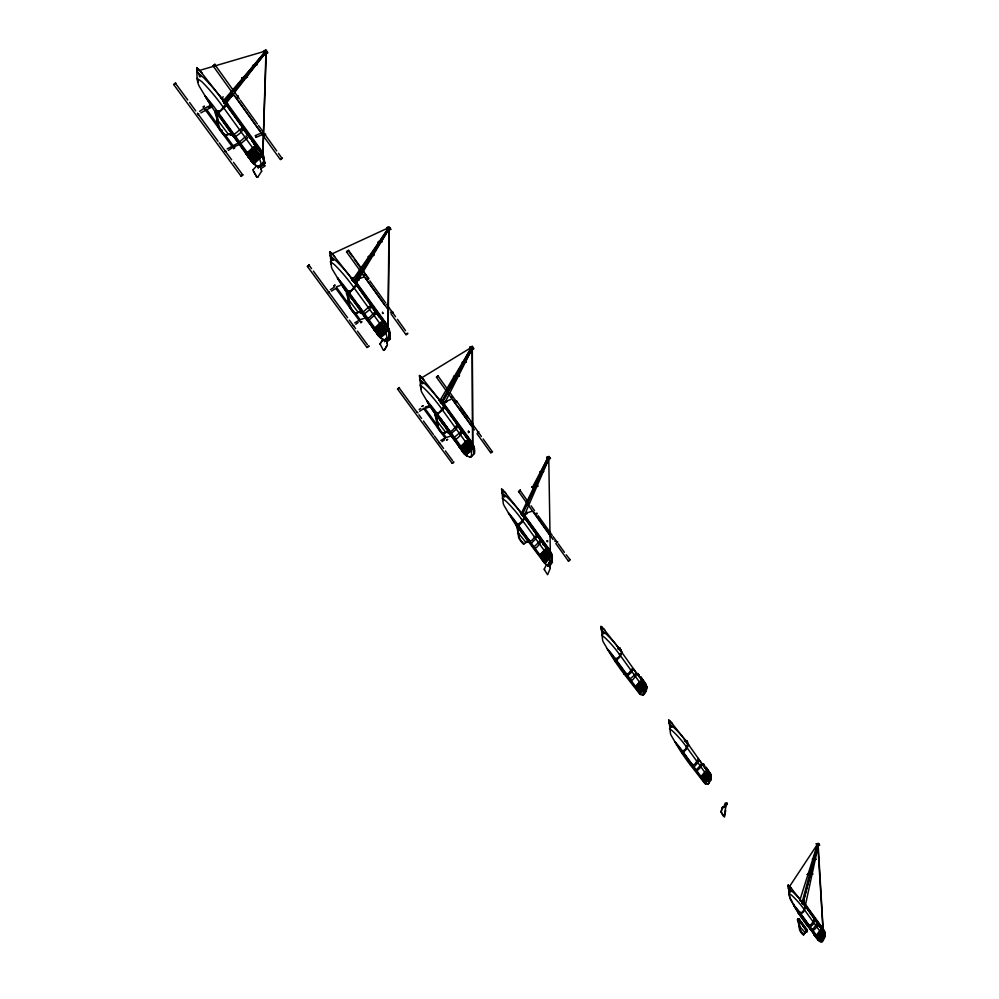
<?xml version="1.0" encoding="UTF-8"?>
<svg xmlns="http://www.w3.org/2000/svg" width="999" height="999" viewBox="0 0 999 999"><rect width="100%" height="100%" fill="white"/><g stroke="black" fill="none" stroke-linecap="round" stroke-linejoin="round"><path stroke-width="1.5" d="M347.003 291.471L347.128 292.108M348.276 292.17L347.752 291.258M355.169 280.582L354.782 282.63L379.021 316.983M386.688 342.282L387 341.608L386.688 342.17M483.141 438.936L491.983 451.273C494.155 451.523 489.398 454.083 490.996 451.873M388.124 328.921L389.223 229.583M473.551 452.497L473.014 447.589M473.988 448.389L474.113 452.922L473.988 451.173M474.45 453.434L473.976 452.322M474.475 450.924L473.651 451.473L474.475 450.924L474.001 449.65M474.525 453.259L474.475 448.451L473.151 444.817L467.32 436.675L465.522 436.575L467.295 436.913L465.959 436.888L471.678 445.079M390.334 338.436L386.8 341.758M542.719 542.932L543.931 543.019L543.918 544.405L542.932 544.63M544.343 569.63L547.602 574.7L550.362 568.181M434.54 412.35L435.177 413.961M418.044 412.962L416.708 412.063M442.27 421.59L441.683 420.666M373.963 255.332L371.478 256.231L370.716 255.17L371.416 256.331L374.088 254.608M523.264 514.572L523.538 516.196L522.552 516.446M472.365 442.632L471.628 444.73L472.465 444.168M330.931 259.128L331.431 260.727M386.713 338.137L384.578 341.571L384.802 340.284M472.652 348.064L471.466 347.402L421.266 378.084L421.628 377.485M710.439 779.37L710.789 779.907L711.288 776.598M710.901 776.872L710.851 775.536M708.616 772.939L704.695 767.519L706.093 767.357L710.539 773.588L711.276 775.599L710.626 777.609M805.157 906.018L804.17 902.447M823.101 929.232L822.901 930.718M260.864 169.131L260.914 168.769M817.494 923.538L818.631 923.413L817.794 923.95M263.386 135.04L262.687 152.298L225.749 101.286M263.486 131.943L265.834 56.169A1.698 0.987 64 0 0 265.647 55.22L264.635 54.47M262.812 155.694L263.586 135.34M263.561 132.355L266.246 52.885L265.272 55.232M471.441 444.318L443.044 404.795L442.857 402.897M800.748 921.977L798.788 918.88L798.001 919.792A20.355 9.653 84.1 0 1 799.337 925.623L799.962 929.757A14.723 6.893 83.9 0 0 803.533 934.627L804.807 932.704A6.556 3.059 84.1 0 1 806.568 931.717L807.379 930.706L805.369 928.059M802.172 916.57L802.272 917.244M802.222 923.713L803.983 925.711M802.909 918.63L803.496 918.356M804.195 903.633L803.958 902.784L804.245 903.633L802.484 903.645L803.92 903.183M805.094 920.454L804.382 920.666M800.898 912.711L800.674 913.586L803.845 910.289L805.206 905.643M805.856 922.801L806.293 922.826M265.284 165.797L261.151 168.481M548.951 564.21L548.264 564.647M727.347 804.033C725.174 803.708 722.664 828.77 725.699 810.251M803.458 902.534L802.634 902.934L802.659 901.722M452.023 462.937C452.447 464.323 455.169 461.276 453.134 461.85M379.208 316.883L379.533 315.347M214.635 110.577L215.784 112.812A28.571 17.745 63.2 0 1 217.632 120.829L218.282 126.186A20.504 12.55 64 0 0 224.95 135.315L228.334 134.216A9.103 5.944 62.8 0 1 232.38 134.753L233.054 133.903L231.706 132.08M251.561 161.301L252.21 162.125L251.273 160.464M802.085 903.571C805.381 902.459 802.434 903.158 804.719 905.356M355.244 283.266L355.132 281.243M258.966 166.483L259.453 166.209A2.06 1.249 -60.4 0 0 258.978 166.533C255.769 165.822 250.549 162.4 250.774 159.141M436.338 412.712L435.489 412.662L436.488 413.224M442.432 403.072L442.195 402.185L443.044 404.795M442.844 403.022L441.633 403.496L446.765 401.948M441.583 401.848L440.871 402.622M442.095 403.384L442.919 403.134M442.357 402.222L442.045 403.621L443.094 403.371M442.757 402.31L441.958 401.373M442.907 402.247L441.795 401.398M551.023 555.506C551.81 567.557 551.423 553.708 551.935 559.128M548.838 564.398L551.735 561.55L552.21 558.778L551.398 560.202M551.86 560.327L552.21 558.778M552.122 560.664L552.147 559.977M552.235 558.453L551.835 557.28M552.185 560.539L552.322 556.206L551.173 552.884L545.829 545.404L544.168 545.392L550.711 554.72M686.463 741.932L686.638 740.908L685.227 741.458M702.659 764.672L702.06 764.735M247.228 155.507L247.802 156.319M246.241 154.158L246.828 154.97M687.787 759.615L682.891 752.185L691.433 763.923L690.609 765.309L691.82 763.873M379.345 335.951L379.982 337.45L377.959 334.54M453.534 376.436L454.258 377.285M439.747 400.936L453.971 376.573M684.377 754.894L684.215 754.844M685.938 757.392L686.088 757.254M688.249 744.155L687.986 743.418L685.364 749.412L682.08 751.648L674.775 741.608L675.536 742.432A95.292 55.869 21.3 0 1 681.867 750.199L704.47 781.268L705.519 783.853L707.841 784.302M549.65 566.458L549.712 566.933M463.061 362.325L466.371 361.663M465.534 361.338L466.183 361.95M252.123 141.021L252.497 139.423M257.879 176.885L257.967 176.848A1.474 0.912 65.5 0 1 256.531 176.486L253.396 171.041L256.456 176.511A1.474 0.912 65.5 0 0 257.929 176.873L261.738 171.066M473.089 347.602L472.09 349.013M375.474 331.193L376.623 333.142M376.336 332.729L375.874 331.081M376.361 332.43L378.758 336.001M619.967 648.938L619.805 648.114L617.619 648.476L618.881 648.226L639.485 677.272L640.971 677.185L645.779 683.903L646.715 686.85L646.291 690.809L645.941 689.909M374.662 330.082L375.699 332.018M638.311 673.975L638.786 675.012M372.39 326.96L374.225 330.007M372.689 327.372L373.251 328.496M373.201 328.072L373.926 329.595M373.464 328.933L373.614 327.972M224.763 101.024L224.275 103.197M621.153 668.306L621.291 668.256M225.237 102.298C226.261 100.275 224.051 104.982 224.763 102.485M619.005 648.838L619.805 648.114M619.268 665.584L619.08 665.834M232.168 135.29L232.105 134.203M367.108 319.193L366.908 320.404L368.194 320.617M552.497 562.1L549.75 566.221M365.447 317.42C366.096 321.416 371.516 315.559 372.739 314.061M362.275 313.074L363.112 314.573L361.413 312.237M232.58 93.419L225.275 102.348C226.848 99.912 220.554 105.944 226.81 99.313M549.9 552.572L550.486 551.723M551.598 554.033L551.036 555.169L551.436 553.683L550.774 553.271L550.699 554.395L550.337 551.223M818.631 844.717L817.469 844.23L789.447 886.625L788.149 885.077L789.834 897.939A15.422 7.28 83.4 0 0 790.396 899.325L793.768 905.206A159.927 72.328 81.7 0 0 799.575 914.734L800.411 916.021A159.927 72.328 81.7 0 0 803.858 920.953A115.285 52.61 82.3 0 0 806.93 925.136L819.23 940.733A6.893 3.172 84 0 0 819.842 941.383L821.478 942.082L822.364 941.483M789.485 886.588L789.422 886.188A23.077 14.785 70.4 0 0 788.773 885.614M802.659 902.859L803.533 902.272M477.472 432.055L478.821 431.768L478.109 432.754M544.368 568.881L544.505 569.855M522.527 514.248C522.902 512.574 520.304 513.548 522.052 513.948M549.263 457.929C547.165 456.019 547.789 459.465 549.637 457.53L548.364 460.926M527.035 512.275L527.122 513.711L521.728 514.747M524.275 515.122L524.275 515.946M524.263 514.685L524.225 515.959M517.332 524.975L521.94 521.203L524.338 517.37L523.951 516.695M522.627 542.132L522.739 542.032M346.416 291.271L347.227 292.744M522.952 513.224L542.107 472.515L541.483 471.615M824.612 933.815C825.886 933.803 824.175 938.673 824.375 936.275M825.249 934.689C825.861 929.47 814.984 919.142 824.525 932.354C824.512 933.416 824.225 931.305 823.875 932.204M461.75 449.1L462.175 451.261M462.013 449.488L462.425 451.024M459.665 446.253L459.94 447.752M531.868 487.112L537.35 485.439M532.704 487.075L537.849 486.313L537.3 485.539M819.018 844.342L817.956 847.264L822.939 928.533L803.134 901.235M458.653 444.855L458.666 446.303L460.489 448.501M459.39 445.879L459.815 448.027M537.15 485.801L537.824 485.864M539.91 472.764L539.872 472.127M543.743 471.553L539.847 472.564M452.023 435.739L452.947 438.012M550.037 551.623L550.224 550.461M645.903 690.272L646.178 686.038M646.053 689.01C647.364 692.282 640.222 698.738 644.218 691.62L642.881 695.129L640.746 694.68L629.532 679.42L634.303 675.224M646.203 687.799L645.716 690.446M645.966 688.211L646.665 687.162L646.291 689.522L646.515 686.101L645.466 685.626M803.745 903.795L803.733 903.071M817.981 844.392L803.196 902.547M471.491 347.602L472.19 348.539M472.24 349.051L472.839 349.138C470.279 345.304 472.202 347.864 470.741 348.339L471.203 348.763L471.216 346.865M472.764 444.43L472.327 348.788M463.061 433.141L464.135 432.505L462.899 432.455M442.42 403.134L441.67 401.436L439.797 401.985M441.833 402.122L440.859 402.447M445.879 400.886L446.928 401.311M524.275 515.322L523.251 515.859L519.58 510.951A116.833 74.95 27.2 0 0 511.713 501.848A104.82 67.545 27.1 0 0 507.467 497.564L501.91 492.757L501.623 489.011L503.246 490.497A29.046 20.105 57.3 0 1 504.37 491.633L521.203 513.036M524.163 516.283L524.313 517.282M550.162 560.914L549.999 561.675L550.911 560.963M803.92 925.986L805.182 927.821M226.273 124.563L226.623 125M443.906 405.119C444.28 405.144 438.998 415.859 435.527 412.737M443.294 404.87L444.343 404.595M471.753 351.136L471.153 350.612M471.853 351.024L472.04 351.061A1.461 0.837 72.4 0 1 472.215 351.923L472.577 443.081L442.782 402.035M358.404 307.192L359.041 306.681L358.142 306.83M357.105 283.878L356.019 283.229M348.326 292.357C352.635 290.647 356.955 283.142 356.181 283.167M556.268 541.957L557.717 541.87L556.868 542.607M387.962 327.397L388.161 326.698M383.404 313.249L382.505 313.449L382.567 312.1M379.982 343.931L382.754 339.71L379.995 344.193M388.449 231.731L389.123 229.383M378.234 313.861L378.596 314.985M388.099 227.822L389.91 228.172L388.898 228.946M387.912 228.022L387.462 228.933L388.236 228.808M444.105 404.17L443.818 404.358M353.933 280.419L353.758 279.695L352.372 280.02M341.92 284.54L341.958 285.202M474.45 452.622L474.013 454.258L470.591 457.055L471.615 455.169M471.79 456.318L471.078 449.775M709.515 779.37L710.152 780.256L711.101 778.121M707.929 784.178L710.514 780.756L710.626 778.258M710.838 779.07L710.289 779.632L710.514 778.945M710.451 778.683L711.026 777.971M387.637 326.935L387.924 326.361L386.763 327.31L388.161 326.885L355.132 281.618L355.469 280.856M803.446 918.468L802.697 917.844M670.167 721.927L670.479 722.702M614.847 659.228L615.384 658.841M615.496 659.49L615.834 658.254M262.675 153.908C262.675 151.948 263.748 155.245 261.9 154.907M379.046 335.065L378.958 336.413L378.171 335.264M253.047 169.917L253.309 170.742M264.747 51.261L199.138 70.554M223.526 99.75L223.614 100.412M377.073 332.729L377.822 334.79M227.61 97.914L228.296 97.552M375.075 329.982L375.399 331.606M376.173 331.493L376.923 333.554M373.901 328.384L374.525 330.407M226.011 104.395C226.636 100.936 219.992 114.448 216.97 111.389M224.263 121.866C222.39 121.204 224.45 120.305 223.426 121.366M220.704 116.945L220.804 117.133M722.339 807.267L721.253 812.1M229.408 128.796L228.446 129.058L229.071 128.347M805.231 905.918L818.518 844.505M262.275 153.034L261.676 154.458L262.6 153.746M702.522 764.085L703.471 763.948L704.195 765.359M549.75 563.736L549.025 555.232L543.993 560.564L516.833 523.214A104.395 66.858 27 0 0 509.303 513.898L508.404 512.912L516.458 523.976M602.609 628.059L602.622 628.846M380.057 343.906L383.104 349.887A1.349 0.824 71.2 0 0 384.34 350.087L387.525 344.655M686.638 740.883L684.402 740.821L685.651 740.634L688.711 744.792M252.909 162.188L253.309 163.399L252.372 162.487M347.153 291.608L347.015 292.932A26.024 16.109 69.2 0 1 348.701 300.537L349.363 305.632A18.731 11.401 69.7 0 0 355.244 313.686M682.342 751.485L681.63 750.773M250.262 159.141L250.861 160.352M249.25 157.755L249.85 158.966M249.588 158.217L250.187 159.428M248.913 157.293L249.513 158.491M247.665 155.569L248.139 156.781M823.226 938.511C820.279 946.428 826.697 935.064 824.862 933.678M246.678 154.233L247.165 155.432M819.942 926.747C822.015 929.807 824.475 931.143 824.063 932.504M822.214 941.67L822.189 941.682A1.548 0.824 36.9 0 1 822.127 941.42L823.001 938.211M824.437 933.266L824.949 933.628L824.425 931.505M823.825 936.413L824.412 937.774L823.226 935.826L823.526 934.065L820.554 929.932L816.433 935.251M824.2 932.729C826.36 933.703 824.138 936.2 824.612 932.579M825.024 935.601L825.024 932.616M224.9 102.847L223.938 103.409M245.429 152.51L246.029 153.709M247.04 75.774L241.733 78.134L242.095 79.321M638.311 673.925L637.175 673.651L638.149 673.488M806.692 929.582L806.493 930.281L799.275 919.417L807.055 929.557L806.518 930.269L802.834 925.798M808.378 924.337L806.955 924.375L807.342 925.661L808.066 924.287L800.674 914.122L799.987 915.359L798.039 912.487M807.379 930.706L807.13 931.667A6.568 3.359 84.8 0 0 805.182 932.679L803.159 934.652A14.723 6.893 83.9 0 1 799.587 929.782L798.963 925.648A20.392 9.815 81.9 0 0 797.589 920.291L797.664 918.968L798.526 919.48M808.441 924.262L807.354 925.661L807.329 924.35M807.342 925.661L807.691 924.312M253.047 65.172L256.98 63.449M471.778 351.036L472.34 348.913M801.123 912.649L800.986 913.386L798.975 913.548L799.774 912.799M798.263 912.911C800.349 912.462 798.189 914.634 800.474 912.412M802.085 902.447L817.756 844.068M818.531 843.518L816.333 843.843L818.531 843.518L819.58 845.142L817.394 845.379L816.358 843.743M798.788 918.88L798.688 920.204A20.355 9.49 86.3 0 1 799.712 925.598L800.336 929.732A14.723 6.881 83.9 0 0 803.908 934.589L805.182 932.679L798.963 925.648M805.856 906.942L803.358 912.087L799.762 914.797L807.155 925.012M802.334 901.123L803.458 901.573L802.884 903.158L818.206 844.717L819.068 844.417M818.119 845.366L818.456 844.53M799.987 915.359L800.299 914.147M800.549 912.399L800.474 913.598M815.196 858.728L812.437 859.09L815.421 858.84M798.713 920.141L799.275 919.417M815.646 859.377L812.499 859.24L815.758 859.352M819.58 845.142L817.419 845.279M812.199 874.063L807.379 874.575M807.304 874.487L812.562 874.063M789.635 886.425L789.26 886.65A21.828 10.415 83.7 0 0 788.398 885.439L788.461 888.373L792.856 892.007A89.935 48.689 18.4 0 1 796.116 895.179A100.237 54.121 18.6 0 1 802.01 901.822L804.62 905.219L804.682 904.107L803.758 904.195M807.567 874.025L808.004 874.774L807.417 874.475M799.724 900.623L812.637 859.727M237.238 141.246C237.799 144.593 243.331 138.449 244.718 137.288M233.654 136.314L252.997 162.587A9.503 5.819 65.2 0 0 254.171 163.936L254.945 164.51L252.834 160.14L216.259 109.84A126.885 84.99 41.1 0 0 206.306 97.353L205.145 96.054L205.994 97.49A135.227 100.312 42.2 0 0 212 106.856M723.526 807.816L725.286 802.934M258.217 167.62L258.716 166.796M824.6 935.476L825.199 934.914M442.27 402.585L442.145 403.534M621.291 651.286L621.69 652.035L621.316 651.111M550.412 553.134L550.461 552.897M544.293 568.906L546.528 564.735A7.805 4.433 77.3 0 0 547.777 564.984L548.039 565.159A1.673 0.949 77.5 0 0 548.314 565.259L548.414 565.272M812.599 859.527L817.282 844.854M503.371 490.821L503.134 491.233A25.3 14.835 75.9 0 0 501.998 489.535L501.623 489.011L503.284 503.708A17.857 10.302 75.8 0 0 504.02 505.457L508.641 513.261A185.29 99.463 74.6 0 0 516.595 526.061L517.769 527.809M541.87 541.97L542.907 541.583L540.921 541.845L541.833 541.633M542.907 541.583L543.169 542.807M644.28 693.98L644.13 686.076L640.434 680.943L635.576 686.513M721.166 811.013L722.639 806.942A7.13 3.584 82.2 0 0 723.663 806.942L723.738 806.98A1.523 0.762 82.3 0 0 724.088 807.13L724 807.13A1.523 0.762 82.3 0 1 723.8 807.08L723.701 807.017A7.13 3.584 82.2 0 1 722.639 806.955L722.926 806.992M262.45 151.761L262.537 153.147M526.685 512.175L526.473 513.149M710.689 774.887L706.093 767.357M710.364 775.611L710.876 774.562L710.114 774.974M710.789 775.636L710.876 774.562M710.664 775.187L710.876 775.923M710.626 776.935L711.238 775.911L710.888 778.808M710.801 779.869L710.489 779.232M709.74 773.663L706.068 767.582L705.019 767.707L709.365 773.713M709.777 773.301L710.164 774.3L709.552 773.988M709.927 774.6L710.164 773.263M522.652 513.786L521.478 514.123L522.589 513.349M686.488 740.459L685.851 740.908L687.275 742.819L687.387 741.67L686.4 741.857L687.387 741.67M682.742 751.323L682.979 750.636M682.854 751.535L683.179 750.811M682.679 751.498L683.366 750.574M226.161 104.683L226.798 103.896M352.585 325.187L354.071 326.024M224.975 101.935L224.987 102.685M809.864 873.8L812.899 874.038L810.289 874.55L809.827 873.9M819.292 924.612L818.443 924.512M799.088 913.161L799.387 913.685M801.997 903.433L803.196 903.333L802.384 902.472M464.135 432.505L464.885 433.878M355.369 281.443L353.658 281.955L355.244 281.631L380.357 242.52L379.608 241.458L380.294 242.607L382.08 241.683M645.754 685.314L645.804 684.24M645.878 687.037L646.378 687.549L645.878 685.351M645.941 687.474L645.716 686.325M643.493 694.717L644.467 691.957M646.64 686.862L646.128 686.35L646.403 688.611M645.154 683.229L644.517 683.978L645.154 683.229L640.958 677.409L639.835 677.497L645.616 686.35M644.967 684.652L644.979 683.591M472.552 348.052L443.456 405.569M213.024 65.797L215.21 64.273L213.062 65.872L280.357 159.64L282.467 158.179L281.106 158.654M248.177 155.582L247.939 156.993L249.176 158.029M367.27 278.147L368.643 277.972L368.181 279.171M430.881 406.568L422.977 409.103L419.642 411.276M625.611 672.814L624.325 674.288L625.536 672.901M624.325 674.288L625.224 672.889L615.996 660.202L615.134 661.475L619.542 657.305L622.165 652.772M708.99 783.154L709.215 776.673M246.191 152.835L246.478 154.495M245.267 151.586L245.692 153.234M384.652 341.508L385.189 340.671M616.083 658.603L615.821 659.278L616.533 658.591M616.483 658.528L615.921 659.49L619.08 656.668L621.703 652.122M618.319 648.913L618.506 647.727L603.471 628.696A27.497 18.819 62.5 0 0 602.434 627.647L600.948 626.298L601.223 629.882L606.381 634.265A99.201 60.976 23.3 0 1 610.264 638.149A110.564 67.695 23.5 0 1 617.419 646.353L620.641 650.586L620.978 649.712L619.642 649.812M602.347 628.396L602.285 628.296A23.964 13.287 79.3 0 0 601.261 626.748L602.609 640.359A16.921 9.241 79.1 0 0 603.284 641.995L607.454 649.1A175.587 90.122 77.5 0 0 614.622 660.701L615.684 662.287A175.587 90.122 77.5 0 0 619.967 668.406A126.436 65.934 78.2 0 0 623.801 673.626L639.185 693.306A7.53 4.033 80.3 0 0 639.959 694.143L639.273 691.608L614.872 658.054A98.801 60.34 23.3 0 0 608.066 649.662M822.789 933.016L818.668 938.336M823.388 934.402L819.392 939.322L799.837 912.424A89.548 48.152 18.5 0 0 794.28 905.668L793.606 904.944L793.993 905.693A95.892 53.159 15.4 0 0 798.351 912.537L819.03 940.733L814.697 935.489M824.038 936.088L823.538 934.053M377.235 314.148L378.034 313.274L376.273 314.111M215.884 111.201L215.584 112.55L217.008 111.788L231.98 132.205L231.506 132.792L217.632 113.774L218.132 113.162M359.19 279.633L358.604 278.496L358.017 279.171M356.631 283.891L357.23 283.079M359.091 279.982L353.634 281.206M355.706 284.116L389.31 228.321L381.506 241.246M465.434 360.939L462.287 362.587M551.485 555.169L551.785 554.495M551.585 555.307L551.286 555.981L552.047 555.344M551.61 555.531C552.172 554.058 550.636 555.481 551.748 556.006M551.91 556.868L552.122 555.694M548.089 564.959L547.814 566.208L548.701 564.772A7.805 4.433 77.3 0 0 549.687 564.023L552.172 561.725M540.796 557.442C541.957 559.153 547.252 569.118 549.213 562.449M547.939 566.208L549.438 562.4M551.997 557.742L551.748 556.131M551.997 558.079L551.798 556.443M551.198 553.234L550.461 553.946M550.699 554.395L551.436 553.683M703.333 765.371L704.52 765.396L703.933 766.807M455.269 400.899L456.618 400.774L456.118 401.835M528.009 539.847L528.796 539.672L528.071 540.434L528.396 539.76L517.357 524.725L516.371 525.711A23.464 13.711 76.5 0 1 517.957 532.592L518.606 537.325A16.933 9.728 76.6 0 0 523.551 544.093L523.951 544.005A16.933 9.728 76.6 0 1 519.005 537.237L518.356 532.492A23.477 13.724 79 0 0 517.132 526.123L517.357 524.725M528.621 540.259L529.27 541.146L528.234 542.232A7.517 4.333 77 0 0 525.574 542.557L525.961 542.469A7.53 4.658 76.8 0 1 528.833 542.095L516.595 526.061M543.993 560.576L545.392 563.748L544.842 563.411A7.917 4.495 77.3 0 1 543.968 562.449L527.959 541.058M521.853 514.085L534.94 486.513M535.551 485.202L541.795 472.065M542.407 470.766L548.563 457.792M548.089 459.253L550.461 458.541L548.988 456.431L546.628 457.142L548.139 459.153M542.732 471.191L549.712 457.642L548.913 457.642M550.437 552.26L522.34 512.475M549.25 458.941L547.827 456.743L549.15 458.966M517.894 526.485L518.119 525.636M522.952 515.934L523.563 514.797L522.115 514.373M823.363 936.075C826.985 933.74 814.959 947.801 823.588 936.587L820.191 939.609M532.779 487.674L531.918 487.012M547.802 458.616L547.839 458.304M389.872 228.109L388.623 229.633C391.433 229.733 386.176 226.548 388.199 228.097M704.457 781.255L709.053 775.811L705.631 771.066L701.036 776.56M358.092 278.659L358.791 278.634M708.191 774.612L703.621 780.107M709.053 775.811L709.952 777.509L705.744 782.779L708.691 779.282L709.39 776.96L706.955 780.569L704.857 781.78L708.691 777.672M503.384 491.033L503.696 492.157M448.126 431.381L447.727 430.856M470.841 456.655L470.129 457.155A1.848 0.812 -56.6 0 1 470.492 456.868L470.879 456.668M524.875 518.044L521.89 522.614L517.769 526.298L528.071 540.434M474.463 451.298L473.638 451.835M253.097 169.68L256.556 166.009A9.378 5.744 65.2 0 0 258.316 166.696L258.616 166.958A1.998 1.224 65.4 0 0 258.991 167.183L259.578 166.783A9.378 5.744 65.2 0 0 261.076 166.358L261.001 166.383A9.366 5.744 65.2 0 1 259.94 166.758L259.54 166.808M472.065 445.079L473.002 444.667L472.39 445.891L473.076 446.328L472.727 445.229M473.613 446.053C473.064 449.225 473.014 444.842 473.826 446.565L473.151 447.602L473.788 448.151L473.501 446.928M473.326 448.126L473.963 446.953M473.526 449.038L474.238 447.877M474.001 449.088L473.876 448.376M474.125 450.049L473.926 448.726M474.4 448.813L473.663 450.312M547.764 458.204L532.479 487.175M471.878 445.092L472.639 444.343L472.29 445.005M472.177 445.542L472.714 444.642L443.631 404.033M473.076 446.328L473.164 445.179M472.652 446.378L473.426 445.666M443.057 433.891A17.732 10.539 73.5 0 1 437.674 426.523L437.013 421.615A24.6 14.885 73.2 0 0 435.364 414.435L435.214 413.786L434.965 415.184A24.613 14.81 70.7 0 1 436.613 421.728L437.275 426.635A17.732 10.552 73.5 0 0 442.657 434.003L445.317 432.505A7.88 4.695 74 0 1 448.276 432.405L448.214 431.968M638.973 674.937L639.035 676.448M249.313 137.325L250.799 137.075L250.999 138.049M523.901 516.471L549.225 457.854M643.206 684.777L638.361 690.346M643.943 686.413L639.26 691.595M644.13 686.063L645.117 687.899L640.659 693.256L644.23 688.923L644.492 687.287L641.895 690.921L639.735 692.207L643.731 687.961M823.139 940.434L823.738 937.037M521.69 512.724L522.34 512.549M644.58 686.738L643.818 686.65M448.801 429.645L448.076 430.507L448.451 429.832L436.413 413.436L435.364 414.435L436.226 415.734M448.276 429.845L449.375 431.306L448.876 432.23A7.892 5.032 73.4 0 0 445.716 432.38L444.917 432.617A7.88 4.371 74.5 0 1 447.677 432.567L448.176 431.643M820.179 939.609L823.226 935.826M813.735 922.976C813.086 925.773 807.941 929.07 807.342 924.624M815.659 925.623L813.124 928.883L811.051 928.92M454.395 377.26L459.44 375.699L453.883 377.322M444.418 403.883L444.33 404.682M441.071 402.709L471.228 347.502M472.377 346.416L469.98 347.252L472.377 346.416L473.926 348.801L471.578 349.538L470.029 347.153M442.769 400.936L447.003 393.269M448.451 390.634L464.31 361.888M464.997 360.627L472.003 347.939M436.413 413.436L434.765 414.61L436.476 416.995M441.97 403.521L442.657 402.485M443.519 400.699L456.855 376.511L456.156 375.537L456.805 376.611M458.266 373.951L464.647 362.375L463.961 361.401M472.515 348.002L465.571 360.914M436.913 413.524L437.787 412.575M459.178 374.987L459.315 375.087M472.802 349.076L471.091 346.903M437 415.322L437.262 414.46M466.058 362.013L463.136 362.912M223.551 99.638L221.766 99.301M540.983 541.133L536.076 534.228M444.493 406.805C444.13 411.251 434.752 413.324 438.299 416.983M454.021 376.823L471.128 348.301M227.76 104.733L227.572 104.146M384.34 350.087L386.825 345.866M389.485 337.262L389.348 335.389L389.385 337.425L386.75 339.635A8.604 5.207 70.8 0 1 385.552 340.197L385.851 340.11M548.239 553.496L542.981 559.178M549.063 555.282L545.154 549.238L539.885 554.92M549.275 554.932L550.399 556.992L545.541 562.437L549.388 557.979L549.675 556.256L546.815 559.927L544.505 561.251L548.826 556.905M388.673 330.07C389.048 327.822 388.848 332.143 388.199 330.057L388.661 328.434M388.399 330.644L388.786 329.995M388.499 331.044L389.385 330.444L389.135 331.705L388.499 331.044L389.535 331.056M388.873 330.657L389.073 329.433M388.648 331.656L389.385 330.444M389.223 332.13L389.111 331.393M384.428 341.358L386.551 337.862M389.348 333.179L389.235 332.417L389.785 333.828L388.886 334.353M386.9 326.785C387.425 327.322 382.205 320.005 380.307 318.356M387.512 327.697L387.974 326.91L387.187 327.197M388.449 328.009L387.612 328.721L388.149 327.922M699.962 765.883L696.653 769.592L694.917 769.292M697.752 762.824L694.43 766.533L693.181 766.907L692.444 765.883M547.827 460.489L548.638 460.851A1.399 0.774 75.3 0 1 548.813 461.675L550.287 550.736L524.25 514.885M361.064 309.927L362.25 311.538L360.477 312.849A8.317 4.758 71.1 0 0 357.38 312.6L358.191 312.325A8.329 5.42 69.2 0 1 361.688 312.437L347.577 292.807L348.089 292.008L361.276 309.965L360.876 310.602L361.276 309.965M360.477 312.849L361.051 311.95M234.49 91.084L266.883 51.511L265.796 52.323C267.707 50.887 263.124 51.898 266.159 52.547M546.853 564.872L546.578 564.76M348.626 292.245L348.751 290.909M378.259 242.957C385.689 238.611 375.562 241.683 378.409 243.044M347.64 291.034L348.726 292.083L349.163 291.333M348.838 292.17L349.138 291.446M348.639 292.133L349.575 291.184M349.051 293.157L348.226 293.943M354.395 280.357L388.374 227.934M346.366 293.231L347.764 293.431A26.036 16.259 71.7 0 1 349.113 300.387L358.191 312.325L354.832 313.823A18.731 11.401 69.7 0 1 348.951 305.769L348.301 300.674A26.049 15.959 66.8 0 0 346.578 293.843L346.878 292.432L347.252 292.944M356.93 277.572L379.982 241.983M380.781 240.771L388.748 228.471M472.927 445.03L472.227 444.43M631.917 671.927L627.135 676.123M709.265 781.093L708.116 784.003M266.396 51.848L266.833 51.436M470.641 457.005L470.142 456.968A1.861 0.812 26.2 0 0 470.029 457.167L466.97 455.944L465.397 452.472L471.016 446.765L466.545 440.559L460.914 446.316M471.029 446.753L472.265 449.013L470.741 451.086L466.783 454.183L471.153 449.95L471.466 448.164L468.369 451.848L465.909 453.159M388.174 227.922L332.118 253.821M469.892 445.204L464.285 450.961M352.272 280.432L387.899 229.32M799.188 913.111L800.199 913.623L799.862 913.061M256.918 63.536L257.105 64.635L257.267 63.711M226.323 152.273L225.687 150.924L224.85 151.448M225.012 102.697L219.668 95.892A141.933 95.067 41.2 0 0 209.403 83.754M406.118 334.028C405.207 336.126 409.615 332.617 407.093 333.279M466.396 452.872L470.529 448.776L470.791 447.102M535.664 539.023L531.356 543.194L529.682 542.157M538.324 542.707L534.028 546.865L533.241 547.052L531.268 544.33M384.54 327.197L378.534 333.017M374.862 327.959L380.869 322.14L387.15 331.368L383.541 335.402L381.256 336.551L385.914 332.255L386.251 330.407L380.619 335.814L347.44 290.259A115.909 77.572 34.8 0 0 338.586 279.208L337.55 278.047L338.274 279.32A123.139 90.572 33.1 0 0 345.829 290.821L347.252 292.794M380.344 335.477L385.214 330.969L385.751 328.908M226.711 105.482L253.259 142.108L255.045 142.682L262.862 153.834L264.797 163.524L263.486 162.525L263.012 163.137L264.098 164.448L259.141 166.396A2.123 0.724 23.2 0 0 258.866 166.571L259.028 166.396M453.071 437.112L452.36 437.013M264.585 162.65L264.211 164.298L263.124 163.686L264.048 162.288L264.685 163.674L263.724 158.829L263.636 163.486M258.254 167.857L260.789 164.523M261.638 163.961L258.054 167.657M264.248 158.953L263.436 161.426L263.911 160.814M264.548 162.175L263.549 162.662L264.548 162.175L264.435 160.926M255.045 142.682L262.887 154.995L264.211 162.712L263.224 162.387M804.045 903.471L803.134 903.546L804.145 903.308M262.375 155.994L263.336 155.369L263.586 156.044L262.625 156.668L263.137 154.87L262.213 154.358M262.625 156.668L263.586 156.044M263.524 157.655L263.062 158.267L264.186 158.466L263.524 157.655L263.199 159.016L264.048 157.73M263.261 159.453L264.186 158.466M261.551 152.81L261.076 153.421L261.975 152.66L261.176 152.248L261.975 152.66M262.262 153.134L261.338 153.846L262.3 153.396M253.259 142.108L254.995 142.932L262.799 153.983L262.213 154.758L262.924 154.258M263.137 154.87L262.2 155.544L262.375 154.845M260.801 152.235C262.687 153.359 249.812 141.096 254.995 142.932M260.702 152.859L261.601 152.098M727.222 803.433L726.66 803.109L727.334 803.633M682.292 751.56L692.232 765.596L694.992 763.948L697.614 759.989L698.563 761.3M266.171 51.848L226.049 103.509M456.206 429.308L450.849 433.791L452.36 435.864M459.103 433.316L453.746 437.787L457.554 443.019M215.796 112.338L215.409 113.761A28.609 17.483 61 0 1 217.233 121.016L217.882 126.374A20.492 12.55 64 0 0 224.538 135.489L227.522 134.578A9.091 5.282 65.8 0 1 231.156 135.29L231.268 134.403M702.035 763.973L697.789 758.179M266.721 53.359C266.171 54.92 264.81 48.389 264.897 51.861M216.858 114.41L226.761 105.432M227.335 104.595L227.797 104.046M799.375 919.717L798.576 920.666L797.664 918.968M265.859 50.037L267.882 52.76L265.434 53.971L263.474 51.161L265.921 49.95M225.674 99.563L265.172 51.436M216.533 111.326L216.084 113.274A224.038 125.05 64.4 0 1 205.457 96.516L199.3 86.364A21.791 13.237 63.1 0 1 198.339 84.191C196.403 79.658 196.853 69.818 197.377 68.419A31.006 19.106 62.4 0 1 198.164 69.58M264.747 52.722L264.835 52.36M227.722 98.214L232.405 92.507M234.278 90.222L265.709 51.923M225.262 101.998L224.438 102.235L249.425 137.063M241.658 78.222L246.728 75.812M218.681 111.026L217.757 111.963L217.307 111.364L217.632 112.113M218.744 111.126L217.645 111.975M801.048 914.097L800.511 914.747L801.41 916.033M690.609 765.309L691.508 764.235M224.575 99.313L259.752 58.367M261.763 56.019L265.135 52.235M387.762 231.131L388.748 231.668A1.548 0.899 69 0 1 388.923 232.567L387.962 325.849L355.432 281.019M347.153 291.209L346.953 291.958L347.552 291.371M347.128 291.446L347.914 294.43L356.83 285.464L380.232 317.857L381.78 318.206L388.149 327.098L389.822 332.168L389.872 336.613L388.861 336.051M369.58 309.702L363.923 314.298M263.474 135.439L264.123 135.327M683.279 752.122L682.092 753.446L686.288 749.375L688.686 744.842L704.695 767.519M252.822 160.127L259.116 154.583L259.728 155.482L253.471 160.989L255.582 160.19L260.015 155.956L260.539 156.943L254.932 162.712L261.076 157.118L253.933 146.666L247.302 152.547M258.079 152.385L251.473 158.267M260.14 155.332L259.64 155.881L258.966 154.87M802.284 923.663L800.936 921.965M616.383 660.127L615.759 660.814L624.962 673.551M446.216 401.848L441.096 403.209L442.332 402.572M216.221 112.437L215.172 113.099M687.287 741.832L687.599 743.268L686.638 743.406M527.422 541.108L528.234 542.232L529.27 541.146M390.459 312.2L391.133 312.188M518.181 525.886L519.53 528.196M517.807 526.311L518.518 525.536M379.732 334.665L385.502 329.245M389.223 228.471L389.822 228.047M241.134 132.343L235.027 137.125M459.265 445.367L466.958 455.944L466.358 455.556A8.279 4.883 74.4 0 1 465.409 454.495L448.239 432.342L449.375 431.306M258.441 166.821L258.541 167.008A1.998 1.224 65.4 0 0 258.916 167.22L258.878 167.17M462.387 361.913L462.987 362.937M448.763 429.807L448.052 429.945M822.664 930.094L823.263 930.569M437.3 414.697L436.863 414.573M803.109 902.434L817.719 923.463M799.262 913.411L799.662 913.61M726.685 803.084L725.074 805.718A7.13 3.584 82.2 0 1 724.337 806.593L724.55 806.418M354.832 313.823L357.779 312.462A8.317 5.082 70.2 0 1 361.089 312.637L362.25 311.538M390.334 338.973L386.963 341.621M241.558 175.399C239.61 177.61 244.855 174.163 242.357 174.837M349.063 293.381L347.914 294.43L349.45 293.019M548.164 564.747L548.264 564.685A1.773 0.662 -56 0 1 548.601 564.398L548.651 564.36M390.347 338.224L389.598 337.5L385.414 339.747A1.936 0.974 -57.7 0 0 385.027 340.01L380.856 338.049A8.716 5.282 70.8 0 1 379.807 336.863L361.064 312.25M225.737 102.647L224.75 103.297M347.29 292.744L348.089 292.008M535.963 513.211L537.2 513.261L536.888 514.223M522.939 515.297L524.113 514.947M231.568 132.38L232.38 132.018L231.069 133.179L231.855 133.267M227.934 134.403A9.078 5.607 64.4 0 1 231.768 135.027L233.054 133.903M256.493 165.959L255.844 166.059L256.955 166.246A9.366 5.744 65.2 0 0 258.279 166.708L258.242 166.721A9.366 5.744 65.2 0 1 256.481 166.034M255.707 137.3L256.331 136.426M452.097 397.44L451.336 397.727L451.748 397.115M217.757 114.023L218.544 112.974L217.233 113.948M440.796 440.447L445.816 437.55M441.908 441.658L444.642 439.772M216.121 112.537L217.008 111.788M354.682 322.914L359.84 319.842M355.781 324.25L358.129 322.552M384.503 340.372L384.74 340.472A1.836 1.111 71 0 0 385.052 340.634L385.015 340.659M330.357 289.735L334.215 287.175M331.481 291.096L335.664 288.449M228.946 98.539L228.609 99.288L228.908 98.364M331.78 253.983L331.718 254.258A28.159 17.383 68.4 0 0 330.382 252.285L329.932 251.661L331.506 267.382A19.843 12.038 68.8 0 0 332.367 269.368L337.812 278.459A205.257 114.623 68.8 0 0 347.24 293.431M227.135 148.926L237.75 143.269M228.334 150.387L232.093 147.864M385.139 339.872L384.902 339.96A1.961 0.774 24.7 0 1 385.065 339.86L385.427 339.697M199.613 111.401L203.684 108.629M200.849 112.887L212.5 106.668M384.615 340.434L384.528 340.297A8.604 5.207 70.8 0 1 382.942 339.772L382.567 339.735M523.551 544.093L525.961 542.469L517.957 532.592M419.105 409.553L420.741 408.416M353.796 299.95L353.159 300.337L353.846 300.324M266.795 51.374L265.709 52.173L266.321 51.911M703.471 763.948L702.871 764.397L704.545 766.72M684.927 741.033L686.638 740.908M226.211 104.221L226.86 103.834M264.273 133.878L265.672 134.191L265.322 135.352M364.098 275L363.436 275.225L364.16 274.5M615.434 659.59L625.237 673.501M636.563 673.463L633.154 668.518M197.402 113.424L198.701 113.849L198.277 114.885M247.652 153.009L253.971 147.465L254.545 148.252L248.451 153.659L250.437 152.947L254.882 148.726L249.126 154.583L250.125 155.245L255.856 150.075L250.449 156.406L256.531 150.999L257.105 151.798L250.799 157.343M251.136 157.805L257.779 152.722M251.81 158.729C262.375 149.213 259.84 154.495 252.485 159.665M442.657 434.003L445.716 432.38L437.412 421.503A24.613 14.96 75.7 0 0 436.138 414.847L448.876 432.23L447.677 432.567M375.162 328.371L380.906 322.889L380.631 324.575L375.886 328.933L377.722 328.234L381.718 324.013L376.486 329.757L377.048 330.544L377.972 329.92L382.58 325.199L377.647 331.368L383.179 326.024L383.678 326.723L377.934 332.192M378.234 332.605L384.278 327.547M378.833 333.429L384.578 327.959L385.164 328.783L384.39 329.77L379.433 334.253M380.856 335.189L381.518 338.499L378.409 335.914M468.344 431.193L468.419 432.667L469.093 432.043M461.188 446.703L466.583 441.283L467.045 441.933L465.746 443.656L461.875 447.215L464.223 445.991L467.32 442.307L462.425 447.964L462.937 448.688L468.381 443.781L463.486 449.438L468.656 444.155L469.118 444.792L463.748 450.199M464.011 450.574L469.667 445.554M464.56 451.336L469.93 445.929L469.767 447.677L465.109 452.085M540.134 555.269L545.192 549.937L544.443 552.26L540.771 555.744L543.006 554.545L545.879 550.874L544.393 553.646L541.271 556.431L541.758 557.092L546.853 552.222L542.257 557.779L547.102 552.572L547.527 553.159L542.482 558.491M542.732 558.841L548.026 553.858M543.231 559.527L548.276 554.195L548.776 554.895L547.602 556.63L543.743 560.214M544.505 561.238L545.142 561.288L544.505 561.251M352.984 280.981L358.254 279.795M635.801 686.825L640.471 681.605L639.797 683.865L636.388 687.25L638.473 686.088L641.083 682.442L639.747 685.177L636.838 687.874L637.262 688.461L641.957 683.666L637.712 689.085L642.182 683.978L642.569 684.502L637.899 689.722M638.136 690.034L643.019 685.127M638.586 690.659L643.244 685.439L642.632 687.787L639.035 691.283M701.248 776.847L705.669 771.703L704.57 774.6L701.798 777.234L703.796 776.086L706.231 772.489L704.994 775.174L702.222 777.809L702.622 778.358L707.042 773.613L703.034 778.933L707.604 774.387L703.196 779.532M703.408 779.819L708.029 774.962M703.833 780.394L708.229 775.249L707.205 778.233L704.245 780.968M173.776 84.578L175.799 82.992L173.689 84.553L241.046 176.186M816.62 935.501L820.591 930.531L819.642 933.328L817.107 935.838L818.943 934.739L821.078 931.218L817.819 936.812L821.79 932.192L818.181 937.312L822.277 932.866L818.306 937.836M818.493 938.086L822.639 933.366M818.855 938.585L822.826 933.615L821.927 936.475L819.217 939.072M447.877 431.905L448.801 432.292M554.907 540.709L554.944 541.333M441.795 402.16L440.896 402.609L441.908 403.146M262.799 153.983L262.662 154.932M459.265 375.849L459.478 375.112M223.564 100.3L222.814 101.224L227.884 98.864L228.609 99.288M257.18 64.548L255.619 65.335L254.77 64.136M436.426 413.748L435.589 412.812M244.156 77.06L245.005 78.259L247.59 77.023M220.642 98.114L223.301 96.878M226.835 104.171L225.087 101.523L223.139 101.536L223.639 101.061M222.327 99.513L223.314 99.063M204.932 108.004L211.626 104.945M208.441 107.168L211.126 105.931M230.057 97.278L232.792 96.029M222.939 100.824L227.884 98.851M228.047 99.051L223.451 101.174M223.139 101.536L224.151 101.074M224.063 101.923L225.075 101.448M360.639 312.088L362.3 312.512M217.233 121.016L218.044 120.642A28.571 18.019 65.4 0 0 216.596 113.224L216.396 112.537L232.38 134.753L231.156 135.29M461.988 432.005L456.481 424.388M217.882 126.374L218.694 125.999L218.044 120.642L228.334 134.216L227.522 134.578M307.417 266.458L309.39 264.972L307.417 266.458L366.97 347.452L368.918 346.104L366.97 347.452M542.682 541.271L542.082 541.858M368.631 278.409L348.576 250.424L347.265 250.911L346.578 251.935L384.752 305.132M224.538 135.489L225.362 135.127A20.504 12.55 64 0 1 218.694 125.999M231.081 132.992L231.081 132.243L231.481 132.817M233.604 134.952L240.984 128.759L242.52 130.881M249.787 137.525L250.799 137.075M250.087 137.937L251.111 137.5M262.125 132.642L255.294 135.627L255.906 137.363M233.254 147.29L239.498 144.356M240.272 144.131L247.627 137.937L246.091 135.827M251.935 139.111L251.036 138.274M256.144 137.338L262.974 134.365M521.453 514.123L522.377 513.723L521.441 513.948M355.482 283.604L355.931 283.441M223.027 100.799L223.788 100.737M262.05 152.835L262.625 152.747M550.274 561.188L550.961 560.826M223.664 100.524L227.672 98.451M261.688 171.216L260.976 169.355M687.15 741.92L687.275 742.819M521.066 513.449L522.252 513.024M353.796 281.955L355.232 281.581M397.527 389.023L399.413 387.587L397.527 389.023L452.072 463.211M436.513 377.147L438.286 375.624L436.388 377.085L471.278 425.711M231.955 134.865L234.216 137.487M439.023 442.457L440.047 443.606M388.623 229.633L389.66 229.77L387.762 227.335M373.214 254.258L367.969 256.743M440.696 401.723L441.858 401.96M352.972 280.607L353.958 280.257L352.947 280.781M351.785 280.232L353.758 279.695M336.151 286.938L340.147 285.502M360.289 278.296L364.373 276.835M353.371 281.293L358.029 279.233M358.404 279.97L353.846 281.618L354.782 282.63L352.809 280.107M440.871 402.647L441.533 402.859M637.874 675.174L639.073 674.775M348.301 300.674L349.113 300.387L349.762 305.482A18.744 11.401 69.8 0 0 355.644 313.536M348.951 305.769L349.762 305.482M518.581 491.633L520.392 490.222L518.581 491.633L550.599 536.263M362.812 312.337L369.43 306.318L370.791 308.192M378.034 313.274L376.061 313.823M366.483 317.582L360.164 319.73L355.706 313.611M368.706 320.442L375.299 314.435L373.951 312.562M381.78 318.206L388.211 328.109L389.31 332.767L389.697 332.118L388.723 332.043L388.037 330.032M381.343 318.594L380.706 318.219M441.808 403.359L442.594 403.097M685.701 741.221L686.638 741.083L686.076 741.683M387.425 326.448L387.987 326.348M387.849 326.498L387.812 325.337M686.6 741.096L685.714 741.383L686.65 741.258M387.287 343.831L386.85 342.919L387.375 344.018M462.225 433.004L463.898 432.167M441.883 402.485L440.909 402.797L441.895 402.547M569.642 559.64L568.419 561.101L570.254 559.852L566.158 554.782M472.402 347.814L473.164 347.714M620.991 651.073L620.978 649.712L619.442 649.825L620.554 649.65M453.646 376.386L458.628 374.787M438.961 400.174L441.595 399.375M441.271 402.934L441.97 402.747L441.358 402.909M526.535 513.311L521.49 514.298M440.946 402.073L441.92 401.773M425.424 406.98L429.395 405.806M450.736 399.475L446.878 401.074M440.971 402.997L446.153 401.773M436.613 421.728L437.412 421.503L438.074 426.411A17.732 10.539 73.5 0 0 443.456 433.778M437.275 426.635L438.074 426.411M462.038 432.742L462.962 432.48M452.41 435.689L446.141 437.462L442.582 432.592M464.772 433.803L464.96 435.564M465.959 436.888L472.028 444.617M467.32 436.675L473.801 447.477M823.713 931.967L819.679 926.61L820.891 926.348M547.352 458.191L548.064 458.066M241.708 127.248L247.74 135.215M539.984 472.077L543.219 471.228M522.427 513.523L521.128 513.948L547.852 457.455M521.515 513.586L522.252 513.399M532.479 511.101L527.322 512.774M521.441 513.361L523.151 515.659C523.988 513.748 520.516 515.509 522.902 514.672L521.803 514.822L522.465 514.647M521.703 514.285L522.477 514.098M521.54 514.423L526.535 513.299M533.766 512.087L553.096 539.56M522.577 515.047L523.563 514.797M521.778 514.81L522.777 514.585M620.978 649.712L619.842 649.662L620.529 649.475M542.944 543.244L543.931 543.019M544.168 545.392L524.85 518.094M544.954 545.566L545.804 545.641L544.954 545.566C546.403 549.25 551.136 552.247 549.999 553.209L550.986 552.884M545.829 545.404L551.71 555.294M534.378 548.613L536.8 547.302L540.109 543.331L539.323 541.171M549.8 567.145L550.262 567.932M817.731 844.167L817.369 845.142L816.832 844.567L818.094 844.829M802.322 901.298L803.246 901.31M802.871 903.009L790.309 887.075A25.125 16.109 70.5 0 0 789.41 886.2M618.169 648.688L619.792 648.438M619.717 649.675L620.641 650.586M626.111 674.7L628.958 672.976L631.78 668.98L632.804 670.404M619.979 649.625L620.004 649.075M640.971 677.185L646.515 686.101M640.958 677.409L639.835 677.497M630.556 680.831L632.879 679.62L635.439 676.46L636.213 675.112L635.189 673.701M670.017 721.927L670.017 721.927A23.139 12.225 81.2 0 0 669.08 720.491L670.466 733.703A16.346 8.516 81 0 0 671.091 735.252L674.962 741.895A169.58 83.641 79.3 0 0 681.618 752.734L682.604 754.195A169.58 83.641 79.3 0 0 686.563 759.877A122.165 61.076 79.9 0 0 690.122 764.71L704.345 782.854A7.293 3.721 81.9 0 0 705.057 783.616L705.481 783.578M686.625 742.082L687.574 741.932M701.91 764.535L703.658 764.21M703.571 765.534L704.52 765.396M696.603 771.228L701.011 767.007L701.723 765.659L700.774 764.36M645.217 683.965L645.541 684.914M725.149 805.706L725.074 805.718A7.13 3.584 82.2 0 1 724.3 806.593M721.278 812.287L723.288 815.921L721.053 811.675M468.431 431.193L469.043 431.843M804.232 904.257L803.321 904.345L804.57 904.332L804.62 905.231M442.495 403.209L442.632 404.208L440.771 401.698M803.745 904.145L804.095 903.97M803.845 904.382L804.857 904.345M803.396 904.42L804.52 904.357L803.646 904.407M797.439 919.829L798.551 919.742L807.13 931.667L806.018 931.755A6.568 2.76 83.5 0 0 804.432 932.729M818.606 924.737L819.53 924.674L819.58 925.936L818.656 926.011M819.679 926.61L805.843 906.992M799.587 929.782L800.336 929.732M803.159 934.652L803.908 934.589M824.275 936.612L824.587 937.087C822.701 935.638 824.4 938.823 824.362 936.388L824.625 936.912M387.812 329.108L388.911 328.996M264.385 164.548L261.001 166.383A9.366 5.744 65.2 0 1 259.503 166.821M239.348 144.53L238.773 143.357L239.285 144.206M710.152 773.913L710.526 774.962M263.336 155.369L263.087 156.044M392.095 311.576L393.219 312.4L392.02 312.874M813.623 918.506L817.681 923.526M253.271 65.584L254.046 65.984M388.199 330.057L389.26 330.007M645.716 684.939L645.616 686.038M473.151 447.602L473.788 448.151M710.651 775.249L710.364 775.911M263.237 156.493L263.461 157.854L263.936 157.243L262.762 157.105M255.569 135.589L256.231 136.201M224.388 101.149L224.438 102.235L222.14 99.126M329.121 293.044L329.458 292.033L328.221 292.195M825.249 933.516L824.625 932.292M375.1 331.193L374.338 330.132M825.286 934.102L824.912 933.403M463.748 453.346L466.97 455.944M464.073 453.583L464.61 453.946L463.648 452.222M237.362 96.928L238.162 95.779L236.9 95.355L214.71 64.386M264.385 160.452L263.923 161.064M450.049 434.016L449.125 433.191M388.911 334.765L389.797 334.24L389.872 336.613L389.335 332.068M459.328 446.765L458.316 445.03M459.602 447.14L459.053 446.053M461.55 449.975L460.127 448.002M462.15 450.636L461.138 448.901M462.699 451.398L461.825 450.761M462.974 451.773L461.413 449.275M464.023 453.521L448.489 431.868M552.172 559.652L551.848 560.651M225 100.612L225.849 101.274M225.012 100.712L225.649 101.124M646.54 688.835L646.253 689.809M381.331 240.984L382.03 241.633M435.964 412.487L436.7 412.949M516.92 523.801L517.632 524.238M614.835 658.716L615.721 659.527M815.459 858.753L815.883 859.003M802.896 901.685L824.262 931.243M346.578 251.935L348.576 250.424M259.752 165.459L261.151 166.084L261.151 163.574L258.828 156.443M385.564 338.736L386.888 339.335L387.038 337.175L385.214 330.969M817.045 937.849L818.281 939.909L816.895 937.686M370.154 304.707L376.024 312.737M810.726 929.557L809.19 926.635M814.872 934.964L815.309 935.963M817.02 938.248L815.496 936.562M817.369 938.685L815.908 936.388M817.731 939.185L816.982 938.635M669.48 728.708L672.727 731.143A93.719 55.195 21.2 0 1 676.298 734.677A106.731 62.612 21.4 0 1 685.776 745.991L708.353 777.147M601.598 635.177L605.007 637.762A97.165 59.615 23.3 0 1 608.816 641.558A110.652 67.595 23.5 0 1 618.98 653.758M502.222 498.251L505.894 501.073A102.66 66.059 27 0 1 510.039 505.269A116.933 74.838 27.2 0 1 521.266 518.806M462.924 452.272L463.324 451.86M819.405 939.335L820.241 941.558L818.094 939.847M220.504 117.383L220.979 118.344L220.13 117.245M814.784 935.439L814.297 934.914L815.584 936.712M668.781 720.079L670.179 721.328A26.573 17.87 65.8 0 1 671.166 722.314L685.651 740.634L684.29 738.898A106.643 62.725 21.4 0 0 677.609 731.268A95.692 56.468 21.2 0 0 673.95 727.659L669.093 723.563L668.781 720.079M816.345 937.736L817.02 938.511M435.614 414.81A194.268 106.905 71.9 0 1 426.96 400.999L421.953 392.595A18.744 11.164 72.6 0 1 421.153 390.721L419.53 375.524L421.266 377.135A30.532 21.041 53 0 1 422.452 378.346L440.497 401.348M197.477 72.952L196.853 67.707L198.888 69.63A35.639 22.952 43.4 0 1 200.275 71.079L221.815 98.689M330.856 252.51A29.758 20.092 48.6 0 1 331.768 253.384L329.945 251.673L331.431 258.941M790.309 887.075L791.483 888.336M331.78 253.396A32.405 21.903 48.6 0 1 333.042 254.695L352.46 279.495M793.993 905.693L793.606 904.944L794.28 905.668M671.178 722.314L672.477 723.713M603.471 628.696L604.845 630.157M504.37 491.633L505.844 493.231M422.465 378.346L424.026 380.045M333.054 254.695L334.715 256.506M607.242 648.776L614.46 658.703M200.287 71.079L202.098 73.064M435.539 414.073L434.228 412.275A116.508 83.329 27.6 0 1 427.36 401.773L426.71 400.624L427.672 401.685A109.565 72.115 30.6 0 1 435.826 411.813L465.397 452.472M436.501 412.824L436.888 413.623M338.274 279.32L337.55 278.047L338.586 279.208M547.489 540.659C545.554 540.334 548.463 543.456 547.514 540.684M205.994 97.502L205.145 96.054L206.306 97.353M222.153 130.419L221.303 130.719L222.078 130.282M816.957 938.173L816.27 936.887M463.811 453.409L463.336 452.347M377.872 335.252L377.285 334.515M802.022 901.822L802.834 902.834M377.922 334.99L377.247 334.141M251.248 161.301L250.524 160.04M462.774 451.161L463.411 452.759L462.512 451.261M684.29 738.898L685.214 740.059M617.419 646.353L618.418 647.614M519.58 510.951L520.691 512.35M420.104 380.257L419.792 379.395L425.724 384.565A110.002 72.84 30.7 0 1 430.257 389.21A122.602 80.794 30.7 0 1 438.748 399.076L439.947 400.599M250.512 160.352L251.161 161.189M331.968 258.142L330.145 255.632L336.488 261.238A116.359 78.347 34.9 0 1 341.371 266.271A129.695 86.851 35 0 1 350.549 277.023L351.86 278.684M807.891 924.962L799.924 914.185M219.668 95.892L221.129 97.765M691.208 764.585L687.612 759.515M438.748 399.076L442.619 404.208M350.549 277.023L354.782 282.63M448.101 430.482L436.9 415.122M814.023 934.564L815.671 936.463L815.359 935.638M360.502 310.115L348.738 294.031M807.242 924.087L806.73 923.413M799.525 920.778L799.999 921.403M359.79 309.141L358.941 308.004M230.507 130.432L230.02 129.795M437.574 416.121L438.299 417.07M518.419 527.222L519.08 528.096M218.481 115.01L219.368 116.184L217.682 113.711M349.375 294.905L350.162 295.941M526.473 538.249L527.085 539.06M446.328 428.109L447.003 429.008M520.279 529.72L519.655 528.883L520.279 529.695M229.308 129.858L230.145 130.969M222.278 120.155L221.766 119.468L222.59 120.592M228.034 128.109L228.509 128.759M352.734 299.438L352.285 298.826L352.997 299.825M440.659 420.279L440.234 419.717L440.896 420.616M521.253 531.043L520.866 530.531L521.478 531.368M175.325 83.092L187.762 100.025M189.535 102.447L195.754 110.914M197.54 113.337L218.057 141.296M219.156 142.795L225.1 150.874M226.186 152.36L231.656 159.815M233.491 162.3L242.607 174.725M308.903 264.997L311.576 268.644M313.349 271.066L347.615 317.732M349.375 320.117L352.872 324.887M353.833 326.198L355.656 328.671M357.467 331.144L367.457 344.755M398.901 387.575L416.845 412M418.893 414.785L421.615 418.506M423.439 420.991L433.466 434.64M434.353 435.851L443.606 448.451M445.379 450.874L452.485 460.551M799.088 920.116L806.505 930.281M218.431 125.649L206.381 109.141M224.75 134.303L232.867 145.417M336.813 287.749L349.45 305.057M424.75 408.166L437.25 425.274M204.296 108.491L232.854 147.577M335.839 288.486L352.934 311.888M353.908 313.211L360.102 321.69M423.364 408.254L439.485 430.307M440.372 431.518L445.167 438.086M358.791 305.869L361.613 309.752M815.609 934.827L815.721 936.138M205.145 96.054L212.387 106.006M247.989 154.945L254.945 164.51M337.55 278.047L345.379 288.823M373.676 327.722L381.518 338.499M426.71 400.624L434.602 411.463M437.774 415.821L439.597 418.319M441.171 420.492L444.605 425.212M445.879 427.085L449.6 432.067L452.697 430.107L456.068 426.073L457.305 427.797M522.864 532.792L525.437 536.326M525.824 536.85L529.42 541.795L532.405 539.947L535.526 535.926L536.663 537.499M534.128 548.276L538.973 554.92M627.759 676.985L629.258 679.045M695.404 769.954L696.141 770.978M696.353 771.265L705.519 783.853M793.606 904.944L809.54 926.86M820.229 941.545L811.463 929.507M216.433 112.662L215.921 111.676M232.292 134.828L251.211 160.839M349.975 296.353L351.723 298.751M363.911 315.672L378.134 335.214M440.809 421.153L442.532 423.514M445.966 428.246L447.689 430.606M520.841 531.106L522.552 533.466M525.973 538.174L527.684 540.521M444.468 406.843L465.921 436.463M198.826 74.338L197.028 71.853L203.983 78.097A127.385 85.789 41.3 0 1 209.39 83.754M421.578 381.855L419.78 379.383L419.555 375.562L419.942 376.099A26.573 16.084 72.5 0 1 420.591 377.035M790.172 890.733L788.461 888.373L788.748 889.46M441.034 418.968L442.332 420.754M443.631 422.54L444.93 424.325M446.216 426.098L447.502 427.872M227.16 104.733L254.757 142.832M226.161 104.058L229.795 109.091M234.34 115.372L239.797 122.927M245.242 130.469L249.787 136.763M256.144 145.567L259.777 150.599M354.907 282.28L356.693 284.74M362.025 292.133L365.584 297.065M370.042 303.221L373.601 308.154M377.16 313.074L381.606 319.243M385.164 324.163L386.95 326.636M444.992 406.993L448.539 411.9M452.984 418.044L456.531 422.952M458.304 425.412L463.623 432.779M468.943 440.147L472.502 445.054M525.187 518.006L531.456 526.673M535.926 532.867L539.51 537.824M543.98 544.018L548.451 550.199M803.908 903.833L812.087 915.159M813.91 917.681L822.102 929.02M252.385 140.909L249.675 137.163M637.474 673.9L639.285 676.398M640.222 677.422L644.904 683.915M818.131 923.925L822.065 929.557M252.06 140.822L255.419 145.355M381.805 320.267L385.114 324.837M523.126 515.846L549.175 551.898M224.213 102.385L224.663 103.259M252.847 142.283L260.439 152.785M382.08 320.804L386.538 327.272M460.202 431.793L461.438 433.504C460.214 435.601 454.495 442.545 453.196 437.999M814.435 921.465L813.611 920.329C812.886 922.826 809.24 928.021 806.83 924.562M816.345 924.125L817.17 925.249C816.782 928.321 811.225 933.566 810.089 928.396M264.211 162.712L264.797 163.524M258.266 155.594L221.753 105.17A142.083 94.967 41.1 0 0 206.98 87.05A124.8 83.966 41.3 0 0 201.673 81.531L197.253 78.471M384.715 330.219L352.46 285.677A129.82 86.751 34.9 0 0 339.298 269.643A113.986 76.648 34.9 0 0 334.515 264.723L330.369 261.463L331.031 264.136M470.067 448.089L440.547 407.317A122.715 80.682 30.7 0 0 428.409 392.607A107.742 71.254 30.6 0 0 423.963 388.074L420.067 385.04L421.178 388.923M521.278 518.806L548.414 556.268M619.005 653.758L643.368 687.399M822.926 935.376L803.383 908.378A100.3 54.021 18.6 0 0 795.042 898.526A88.074 47.577 18.4 0 0 791.857 895.429L788.91 893.268L789.26 895.653A93.993 52.273 15.5 0 0 789.709 896.752M223.389 121.691L224.201 122.815M522.739 532.23L521.953 531.705M522.077 532.18L522.677 533.016M441.546 421.516L442.207 422.427M353.708 300.799L354.433 301.785M235.077 96.329L261.563 133.242M365.309 277.847L388.686 310.427M453.047 400.112L474.438 429.932M390.959 313.773L405.944 334.653M476.96 433.628L490.671 452.747M555.819 543.531L568.419 561.101M226.273 125.687L226.748 126.349M456.605 401.198L473.139 424.275M237.462 96.129L239.423 98.876M240.322 100.137L257.405 123.963M258.504 125.499L276.735 150.936M278.471 153.346L281.918 158.167M348.064 250.462L352.51 256.656M354.283 259.141L368.594 279.108M369.842 280.844L385.701 302.972M386.663 304.32L395.579 316.758M397.39 319.28L405.532 330.657M437.762 375.612L448.476 390.572M450.262 393.057L456.518 401.798M460.377 407.18L468.543 418.569M470.354 421.091L481.368 436.476M519.855 490.159L529.345 503.409M531.068 505.806L534.515 510.626M538.111 515.646L552.247 535.364M553.121 536.588L557.454 542.632M558.329 543.843L564.423 552.347M244.231 76.973L245.08 78.172M534.615 486.063L535.252 486.963L534.577 486.163M225 123.913L225.474 124.588M254.845 64.048L255.682 65.247M813.823 858.865L814.285 859.515M463.911 361.488L464.597 362.462M541.433 471.703L542.057 472.602M813.798 858.965L814.26 859.615M264.61 50.624L266.621 53.409M350.162 295.854L348.676 293.743M519.093 528.021L517.832 526.236M799.587 920.703L800.012 921.34M256.106 157.655L256.78 158.654M255.407 158.267L256.056 159.253M382.792 332.292L383.379 333.179M382.142 332.904L382.717 333.766M467.682 450.761L468.206 451.56M468.294 450.162L468.818 450.974M385.327 329.47L387.15 331.368M546.753 558.341L547.24 559.078M546.191 558.928L546.665 559.652M470.629 447.34L472.265 449.013M641.87 689.447L642.295 690.109M641.333 690.022L641.77 690.684M548.926 555.519L550.399 556.992M470.529 448.776L471.091 449.787M708.778 776.385L709.952 777.509M823.288 934.627L824.275 935.514M823.75 932.254L824.362 933.328M261.101 153.784L261.688 154.833M822.826 929.395L822.901 928.171M387.125 328.159L387.624 329.083M472.202 445.879L472.652 446.728M259.116 156.918L259.653 157.917M815.671 936.712L816.807 938.386M814.21 934.814L813.623 933.64M385.464 331.393L385.914 332.255M260.115 155.282L261.076 157.118M470.754 449.163L471.153 449.95M709.802 774.637L710.127 775.274M549.025 557.255L549.388 557.979M643.918 688.286L644.23 688.923M644.555 686.7L645.117 687.899M443.568 424.175L443.531 424.051M196.865 67.732L197.365 68.906A32.28 17.82 80.4 0 1 197.59 69.443M198.426 81.918L197.452 79.258M460.889 449.5L460.676 448.264M460.614 449.125L460.402 447.889M329.945 251.698L330.344 252.697A29.508 15.122 85.7 0 1 330.532 253.172M419.543 375.562L419.892 376.473A27.935 13.262 88.6 0 1 420.154 377.172M330.344 252.697L330.744 253.771M818.144 939.659L817.457 937.711M818.169 845.104L823.176 930.256M262.874 155.981L263.112 156.656M262.175 155.919L262.587 157.043M815.858 936.712L816.22 937.462M815.184 935.788L815.858 936.962M814.472 934.814L815.184 936.038M814.472 935.064L813.486 933.066M419.892 376.473L420.242 377.447M798.413 912.999L797.664 910.801M789.535 892.294L788.948 890.246M347.115 293.219L346.878 292.432M789.447 890.509L789.709 891.358M788.124 885.089L788.461 886.275A24.938 6.818 -85.6 0 1 788.673 887.224L788.723 887.462M388.898 330.394L389.135 331.705M814.822 935.289L814.073 933.366M813.973 933.74L814.297 934.564M806.643 924.063L806.443 922.864M798.238 912.499L798.026 911.3M547.839 456.818L547.889 458.004M816.183 936.263L816.445 937.137M815.546 935.888L815.246 934.327M814.784 934.34L815.047 935.214M814.684 934.714L814.572 933.403M813.411 932.442L813.673 933.316M464.71 453.284L465.484 454.945L464.335 452.934M790.684 898.9A93.993 52.273 15.5 0 1 790.184 897.826M793.755 904.445A108.079 60.177 15.2 0 1 793.069 903.333M792.419 902.209A108.079 60.177 15.2 0 1 791.233 899.999M788.298 885.651A22.902 6.256 -85.6 0 1 788.461 886.275M669.48 720.679A24.401 16.396 65.7 0 1 670.179 721.328M601.673 626.947A25.25 17.27 62.5 0 1 602.422 627.634M502.435 489.735A26.673 18.444 57.3 0 1 503.246 490.497M420.404 376.311A28.047 19.293 53 0 1 421.266 377.135M198.376 69.893A31.006 19.106 62.4 0 1 198.789 70.529M197.877 68.656A32.73 21.041 43.5 0 1 198.888 69.63M446.64 440.01L447.589 439.435L446.64 440.01M422.989 405.781L422.003 406.381L422.989 405.781M361.763 321.94L360.776 322.627L361.763 321.94M334.89 285.14L333.891 285.826L334.89 285.14M817.444 843.631L818.481 845.254L817.444 843.631M788.973 891.657L788.798 890.708L788.973 891.657M234.665 147.902L233.629 148.626L234.665 147.902M204.258 106.269L203.197 106.968L204.258 106.269M389.335 335.189L389.435 335.951L389.335 335.189M390.796 229.27L389.061 226.773L386.638 227.747L388.374 230.245L390.796 229.27M790.971 891.47L790.197 891.97L789.997 890.609L790.971 891.47M671.815 726.947L670.941 727.409L670.754 725.986L671.815 726.947M604.108 633.453L603.159 633.89L602.984 632.417L604.108 633.453M223.963 100.936L222.964 101.386L223.976 100.936M354.033 280.07L353.009 280.507L354.033 280.07M504.982 496.578L503.933 496.978L503.771 495.454L504.982 496.578M353.708 277.585L351.049 278.546L353.708 277.597M423.039 383.441L421.915 383.803L421.753 382.242L423.039 383.441M620.017 648.401L619.018 648.763L620.017 648.401M333.604 259.927L332.367 260.252L332.23 258.654L333.604 259.927M200.774 76.523L199.388 76.748L199.276 75.1L200.774 76.523M686.675 741.383L685.739 741.545L686.688 741.445M803.745 901.26L801.298 901.473L803.745 901.26M351.586 297.864L350.836 296.865L351.586 297.839M439.597 418.831L438.911 417.919L439.597 418.806"/></g></svg>
